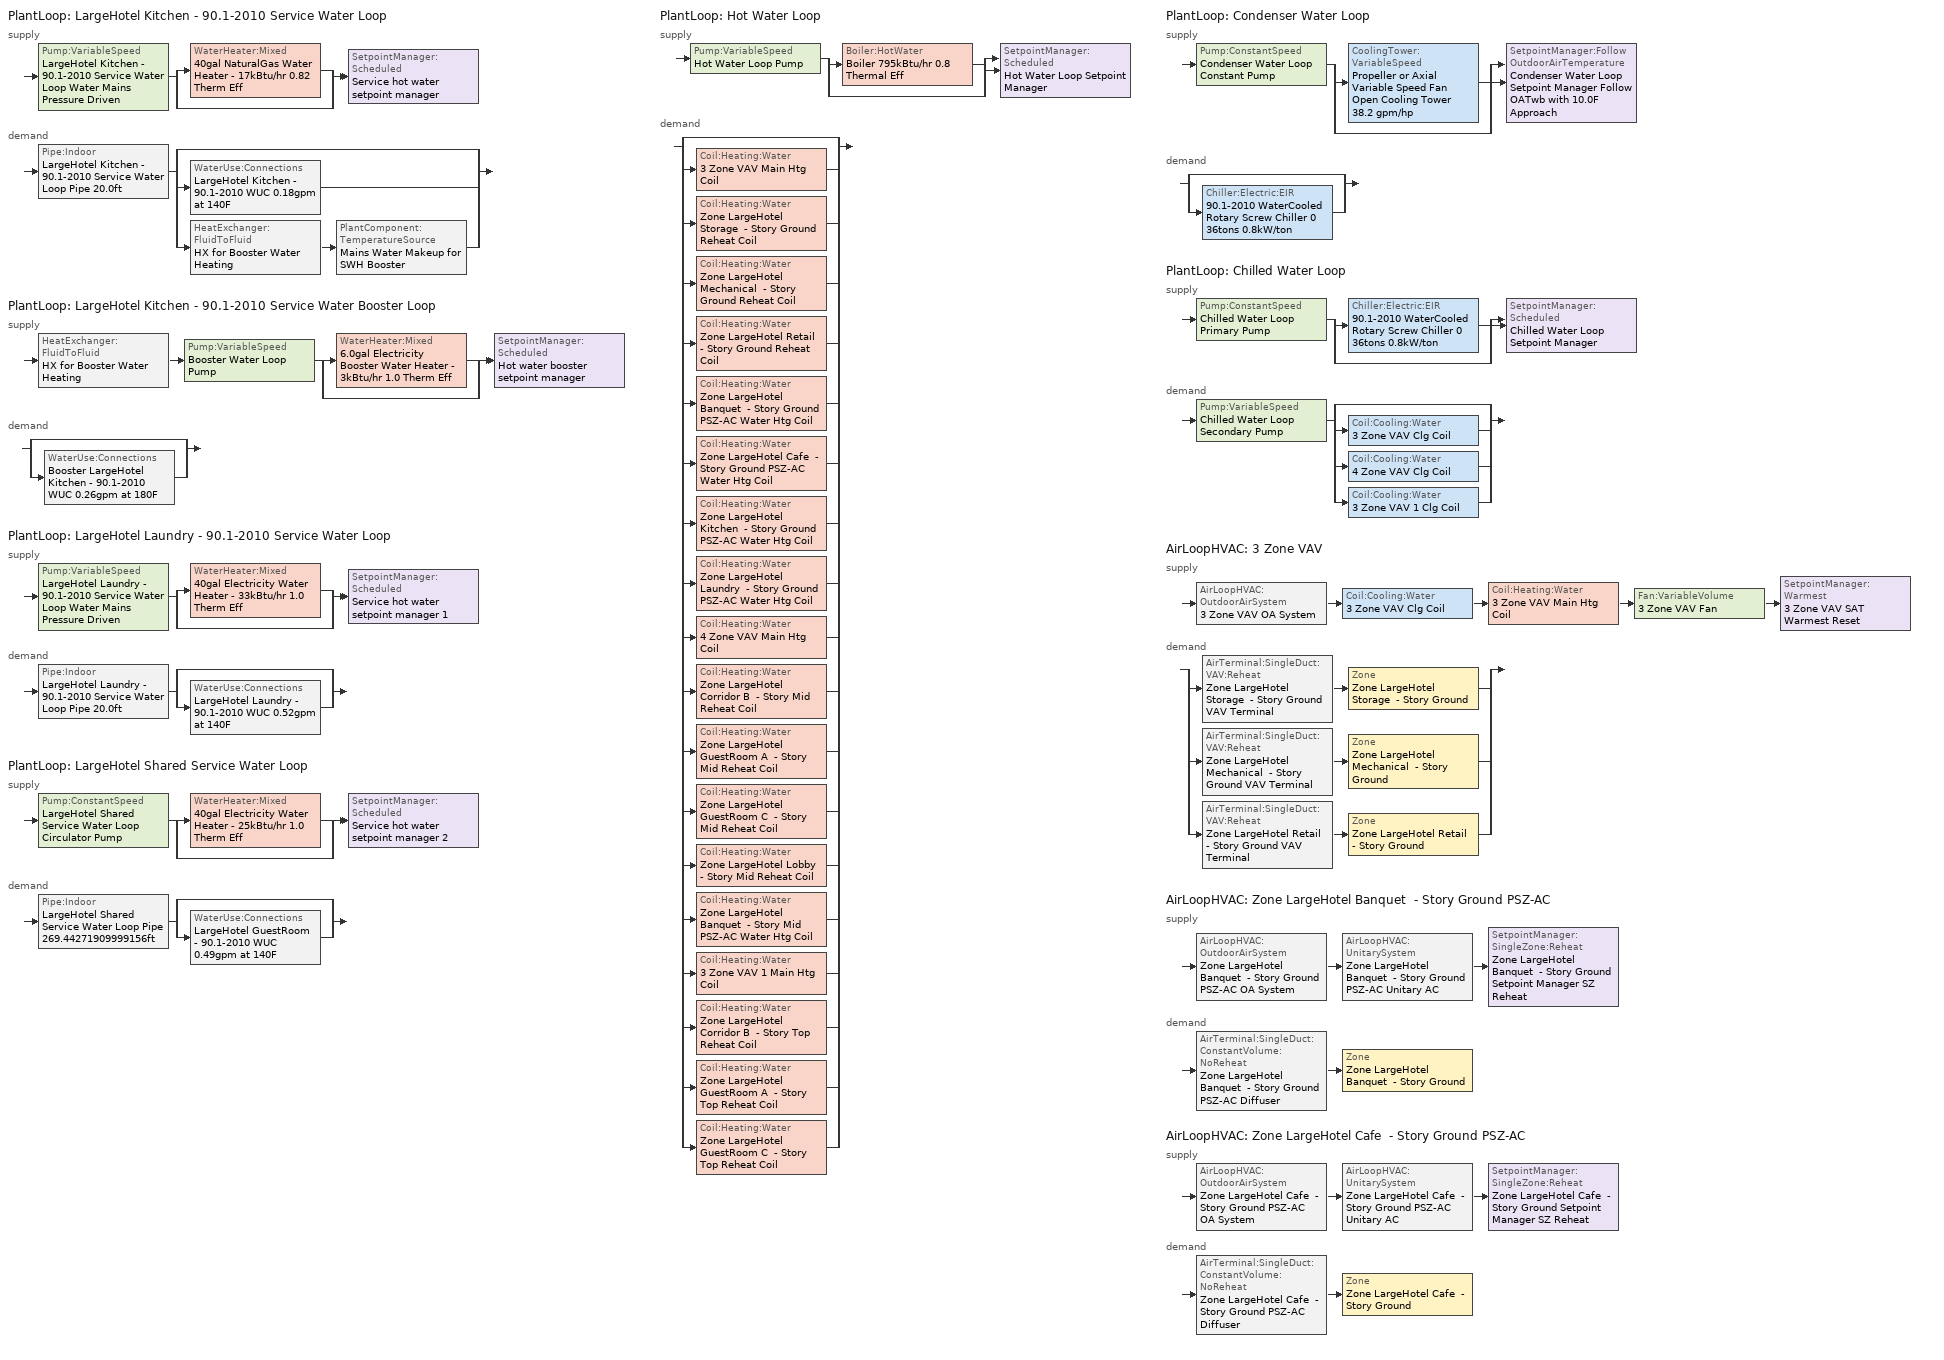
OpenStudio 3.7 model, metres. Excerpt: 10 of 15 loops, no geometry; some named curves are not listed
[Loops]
PlantLoop 'LargeHotel Kitchen - 90.1-2010 Service Water Loop'
 supply: Pump:VariableSpeed 'LargeHotel Kitchen - 90.1-2010 Service Water Loop Water Mains Pressure Driven' > split
  | WaterHeater:Mixed '40gal NaturalGas Water Heater - 17kBtu/hr 0.82 Therm Eff'
  | bypass
  join > SetpointManager:Scheduled 'Service hot water setpoint manager'
 demand: Pipe:Indoor 'LargeHotel Kitchen - 90.1-2010 Service Water Loop Pipe 20.0ft' > split
  | bypass
  | WaterUse:Connections 'LargeHotel Kitchen - 90.1-2010 WUC 0.18gpm at 140F'
  | HeatExchanger:FluidToFluid 'HX for Booster Water Heating' > PlantComponent:TemperatureSource 'Mains Water Makeup for SWH Booster'
PlantLoop 'LargeHotel Kitchen - 90.1-2010 Service Water Booster Loop'
 supply: HeatExchanger:FluidToFluid 'HX for Booster Water Heating' > Pump:VariableSpeed 'Booster Water Loop Pump' > split
  | WaterHeater:Mixed '6.0gal Electricity Booster Water Heater - 3kBtu/hr 1.0 Therm Eff'
  | bypass
  join > SetpointManager:Scheduled 'Hot water booster setpoint manager'
 demand: split
  | bypass
  | WaterUse:Connections 'Booster LargeHotel Kitchen - 90.1-2010 WUC 0.26gpm at 180F'
PlantLoop 'LargeHotel Laundry - 90.1-2010 Service Water Loop'
 supply: Pump:VariableSpeed 'LargeHotel Laundry - 90.1-2010 Service Water Loop Water Mains Pressure Driven' > split
  | WaterHeater:Mixed '40gal Electricity Water Heater - 33kBtu/hr 1.0 Therm Eff'
  | bypass
  join > SetpointManager:Scheduled 'Service hot water setpoint manager 1'
 demand: Pipe:Indoor 'LargeHotel Laundry - 90.1-2010 Service Water Loop Pipe 20.0ft' > split
  | bypass
  | WaterUse:Connections 'LargeHotel Laundry - 90.1-2010 WUC 0.52gpm at 140F'
PlantLoop 'LargeHotel Shared Service Water Loop'
 supply: Pump:ConstantSpeed 'LargeHotel Shared Service Water Loop Circulator Pump' > split
  | WaterHeater:Mixed '40gal Electricity Water Heater - 25kBtu/hr 1.0 Therm Eff'
  | bypass
  join > SetpointManager:Scheduled 'Service hot water setpoint manager 2'
 demand: Pipe:Indoor 'LargeHotel Shared Service Water Loop Pipe 269.44271909999156ft' > split
  | bypass
  | WaterUse:Connections 'LargeHotel GuestRoom - 90.1-2010 WUC 0.49gpm at 140F'
PlantLoop 'Hot Water Loop'
 supply: Pump:VariableSpeed 'Hot Water Loop Pump' > split
  | Boiler:HotWater 'Boiler 795kBtu/hr 0.8 Thermal Eff'
  | bypass
  join > SetpointManager:Scheduled 'Hot Water Loop Setpoint Manager'
 demand: split
  | bypass
  | Coil:Heating:Water '3 Zone VAV Main Htg Coil'
  | Coil:Heating:Water 'Zone LargeHotel Storage  - Story Ground Reheat Coil'
  | Coil:Heating:Water 'Zone LargeHotel Mechanical  - Story Ground Reheat Coil'
  | Coil:Heating:Water 'Zone LargeHotel Retail  - Story Ground Reheat Coil'
  | Coil:Heating:Water 'Zone LargeHotel Banquet  - Story Ground PSZ-AC Water Htg Coil'
  | Coil:Heating:Water 'Zone LargeHotel Cafe  - Story Ground PSZ-AC Water Htg Coil'
  | Coil:Heating:Water 'Zone LargeHotel Kitchen  - Story Ground PSZ-AC Water Htg Coil'
  | Coil:Heating:Water 'Zone LargeHotel Laundry  - Story Ground PSZ-AC Water Htg Coil'
  | Coil:Heating:Water '4 Zone VAV Main Htg Coil'
  | Coil:Heating:Water 'Zone LargeHotel Corridor B  - Story Mid Reheat Coil'
  | Coil:Heating:Water 'Zone LargeHotel GuestRoom A  - Story Mid Reheat Coil'
  | Coil:Heating:Water 'Zone LargeHotel GuestRoom C  - Story Mid Reheat Coil'
  | Coil:Heating:Water 'Zone LargeHotel Lobby  - Story Mid Reheat Coil'
  | Coil:Heating:Water 'Zone LargeHotel Banquet  - Story Mid PSZ-AC Water Htg Coil'
  | Coil:Heating:Water '3 Zone VAV 1 Main Htg Coil'
  | Coil:Heating:Water 'Zone LargeHotel Corridor B  - Story Top Reheat Coil'
  | Coil:Heating:Water 'Zone LargeHotel GuestRoom A  - Story Top Reheat Coil'
  | Coil:Heating:Water 'Zone LargeHotel GuestRoom C  - Story Top Reheat Coil'
PlantLoop 'Condenser Water Loop'
 supply: Pump:ConstantSpeed 'Condenser Water Loop Constant Pump' > split
  | CoolingTower:VariableSpeed 'Propeller or Axial Variable Speed Fan Open Cooling Tower 38.2 gpm/hp'
  | bypass
  join > SetpointManager:FollowOutdoorAirTemperature 'Condenser Water Loop Setpoint Manager Follow OATwb with 10.0F Approach'
 demand: split
  | bypass
  | Chiller:Electric:EIR '90.1-2010 WaterCooled  Rotary Screw Chiller 0 36tons 0.8kW/ton'
PlantLoop 'Chilled Water Loop'
 supply: Pump:ConstantSpeed 'Chilled Water Loop Primary Pump' > split
  | Chiller:Electric:EIR '90.1-2010 WaterCooled  Rotary Screw Chiller 0 36tons 0.8kW/ton'
  | bypass
  join > SetpointManager:Scheduled 'Chilled Water Loop Setpoint Manager'
 demand: Pump:VariableSpeed 'Chilled Water Loop Secondary Pump' > split
  | bypass
  | Coil:Cooling:Water '3 Zone VAV Clg Coil'
  | Coil:Cooling:Water '4 Zone VAV Clg Coil'
  | Coil:Cooling:Water '3 Zone VAV 1 Clg Coil'
AirLoopHVAC '3 Zone VAV'
 supply: AirLoopHVAC:OutdoorAirSystem '3 Zone VAV OA System' > Coil:Cooling:Water '3 Zone VAV Clg Coil' > Coil:Heating:Water '3 Zone VAV Main Htg Coil' > Fan:VariableVolume '3 Zone VAV Fan' > SetpointManager:Warmest '3 Zone VAV SAT Warmest Reset'
 demand: split
  | AirTerminal:SingleDuct:VAV:Reheat 'Zone LargeHotel Storage  - Story Ground VAV Terminal' > Zone 'Zone LargeHotel Storage  - Story Ground'
  | AirTerminal:SingleDuct:VAV:Reheat 'Zone LargeHotel Mechanical  - Story Ground VAV Terminal' > Zone 'Zone LargeHotel Mechanical  - Story Ground'
  | AirTerminal:SingleDuct:VAV:Reheat 'Zone LargeHotel Retail  - Story Ground VAV Terminal' > Zone 'Zone LargeHotel Retail  - Story Ground'
AirLoopHVAC 'Zone LargeHotel Banquet  - Story Ground PSZ-AC'
 supply: AirLoopHVAC:OutdoorAirSystem 'Zone LargeHotel Banquet  - Story Ground PSZ-AC OA System' > AirLoopHVAC:UnitarySystem 'Zone LargeHotel Banquet  - Story Ground PSZ-AC Unitary AC' > SetpointManager:SingleZone:Reheat 'Zone LargeHotel Banquet  - Story Ground Setpoint Manager SZ Reheat'
 demand: AirTerminal:SingleDuct:ConstantVolume:NoReheat 'Zone LargeHotel Banquet  - Story Ground PSZ-AC Diffuser' > Zone 'Zone LargeHotel Banquet  - Story Ground'
AirLoopHVAC 'Zone LargeHotel Cafe  - Story Ground PSZ-AC'
 supply: AirLoopHVAC:OutdoorAirSystem 'Zone LargeHotel Cafe  - Story Ground PSZ-AC OA System' > AirLoopHVAC:UnitarySystem 'Zone LargeHotel Cafe  - Story Ground PSZ-AC Unitary AC' > SetpointManager:SingleZone:Reheat 'Zone LargeHotel Cafe  - Story Ground Setpoint Manager SZ Reheat'
 demand: AirTerminal:SingleDuct:ConstantVolume:NoReheat 'Zone LargeHotel Cafe  - Story Ground PSZ-AC Diffuser' > Zone 'Zone LargeHotel Cafe  - Story Ground'
[Construction]
Uninsulated copper pipe 0.75in type L: Copper pipe 0.75in type L
Uninsulated copper pipe 0.75in type L 1: Copper pipe 0.75in type L 1
Uninsulated copper pipe 0.75in type L 2: Copper pipe 0.75in type L 2
[Material] Roughness=Smooth; Thickness {m}=0.001143; Conductivity {W/m-K}=386; Density {kg/m3}=8906.27; Specific Heat {J/kg-K}=385.1856; Thermal Absorptance=0.9; Solar Absorptance=0.7; Visible Absorptance=0.7
Copper pipe 0.75in type L; Copper pipe 0.75in type L 1; Copper pipe 0.75in type L 2
[Sizing:Zone] Zone Cooling Design Supply Air Temperature Input Method=SupplyAirTemperature; Zone Cooling Design Supply Air Temperature {C}=12.7778; Zone Cooling Design Supply Air Temperature Difference {deltaC}=11.11; Zone Heating Design Supply Air Temperature Input Method=SupplyAirTemperature; Zone Heating Design Supply Air Temperature Difference {deltaC}=11.11; Zone Cooling Design Supply Air Humidity Ratio {kg-H2O/kg-air}=0.0085; Zone Heating Design Supply Air Humidity Ratio {kg-H2O/kg-air}=0.008; Heating Design Air Flow Method=DesignDay; Account for Dedicated Outdoor Air System=No; Dedicated Outdoor Air System Control Strategy=NeutralSupplyAir; Dedicated Outdoor Air Low Setpoint Temperature for Design {C}=autosize; Dedicated Outdoor Air High Setpoint Temperature for Design {C}=autosize; Zone Load Sizing Method=Sensible Load Only No Latent Load; Zone Latent Cooling Design Supply Air Humidity Ratio Input Method=HumidityRatioDifference; Zone Cooling Design Supply Air Humidity Ratio Difference {kgWater/kgDryAir}=0.005; Zone Latent Heating Design Supply Air Humidity Ratio Input Method=HumidityRatioDifference; Zone Humidification Design Supply Air Humidity Ratio Difference {kgWater/kgDryAir}=0.005
Name | Zone Heating Design Supply Air Temperature {C} | Cooling Design Air Flow Method
Zone LargeHotel Cafe  - Story Ground; Zone LargeHotel Banquet  - Story Ground | 50 | DesignDay
Zone LargeHotel Storage  - Story Ground; Zone LargeHotel Retail  - Story Ground; Zone LargeHotel Mechanical  - Story Ground | 40 | DesignDayWithLimit
[Zone equipment]
Zone LargeHotel Cafe  - Story Ground: Zone LargeHotel Cafe  - Story Ground PSZ-AC Diffuser
Zone LargeHotel Storage  - Story Ground: Zone LargeHotel Storage  - Story Ground VAV Terminal
Zone LargeHotel Retail  - Story Ground: Zone LargeHotel Retail  - Story Ground VAV Terminal
Zone LargeHotel Banquet  - Story Ground: Zone LargeHotel Banquet  - Story Ground PSZ-AC Diffuser
Zone LargeHotel Mechanical  - Story Ground: Zone LargeHotel Mechanical  - Story Ground VAV Terminal
[WaterUse:Connections] Drain Water Heat Exchanger Type=None; Drain Water Heat Exchanger Destination=Plant
Name | Water Use Equipment Name 1
LargeHotel GuestRoom - 90.1-2010 WUC 0.49gpm at 140F | LargeHotel GuestRoom - 90.1-2010 Service Water Use 0.49gpm at 140F
Booster LargeHotel Kitchen - 90.1-2010 WUC 0.26gpm at 180F | Booster LargeHotel Kitchen - 90.1-2010 Service Water Use 0.26gpm at 180F
LargeHotel Kitchen - 90.1-2010 WUC 0.18gpm at 140F | LargeHotel Kitchen - 90.1-2010 Service Water Use 0.18gpm at 140F
LargeHotel Laundry - 90.1-2010 WUC 0.52gpm at 140F | LargeHotel Laundry - 90.1-2010 Service Water Use 0.52gpm at 140F
[WaterUse:Equipment:Definition] Sensible Fraction Schedule=Fraction Sensible - 0.2; Latent Fraction Schedule=Fraction Latent - 0.05
Name | Peak Flow Rate {m3/s} | Target Temperature Schedule
LargeHotel GuestRoom - 90.1-2010 Service Water Use Def 0.49gpm | 3.10749e-05 | Mixed Water At Faucet Temp - 140F
Booster LargeHotel Kitchen - 90.1-2010 Service Water Use Def 0.26gpm | 1.66345e-05 | Mixed Water At Faucet Temp - 180F
LargeHotel Kitchen - 90.1-2010 Service Water Use Def 0.18gpm | 1.10897e-05 | Mixed Water At Faucet Temp - 140F
LargeHotel Laundry - 90.1-2010 Service Water Use Def 0.52gpm | 3.27667e-05 | Mixed Water At Faucet Temp - 140F
[WaterUse:Equipment]
Name | Water Use Equipment Definition | Flow Rate Fraction Schedule
LargeHotel GuestRoom - 90.1-2010 Service Water Use 0.49gpm at 140F | LargeHotel GuestRoom - 90.1-2010 Service Water Use Def 0.49gpm | HotelLarge GuestRoom_SWH_Sch
Booster LargeHotel Kitchen - 90.1-2010 Service Water Use 0.26gpm at 180F | Booster LargeHotel Kitchen - 90.1-2010 Service Water Use Def 0.26gpm | HotelLarge BLDG_SWH_SCH
LargeHotel Kitchen - 90.1-2010 Service Water Use 0.18gpm at 140F | LargeHotel Kitchen - 90.1-2010 Service Water Use Def 0.18gpm | HotelLarge BLDG_SWH_SCH
LargeHotel Laundry - 90.1-2010 Service Water Use 0.52gpm at 140F | LargeHotel Laundry - 90.1-2010 Service Water Use Def 0.52gpm | HotelLarge LaundryRoom_SWH_Sch_Post2004
[PlantLoop] Glycol Concentration=0; Plant Loop Volume {m3}=Autocalculate; Load Distribution Scheme=Optimal
Name | Maximum Loop Temperature {C} | Minimum Loop Temperature {C} | Fluid Type | Common Pipe Simulation
LargeHotel Kitchen - 90.1-2010 Service Water Loop; LargeHotel Laundry - 90.1-2010 Service Water Loop; LargeHotel Shared Service Water Loop | 60 | 10
LargeHotel Kitchen - 90.1-2010 Service Water Booster Loop
Hot Water Loop |  | 10 | Water
Condenser Water Loop | 80 | 5
Chilled Water Loop | 40 | 1 |  | CommonPipe
[Sizing:Plant]
Name | Loop Type | Design Loop Exit Temperature {C} | Loop Design Temperature Difference {deltaC} | Sizing Option | Zone Timesteps in Averaging Window | Coincident Sizing Factor Mode
LargeHotel Kitchen - 90.1-2010 Service Water Loop; LargeHotel Laundry - 90.1-2010 Service Water Loop; LargeHotel Shared Service Water Loop | Heating | 60 | 5 | NonCoincident | 1 | None
LargeHotel Kitchen - 90.1-2010 Service Water Booster Loop | Heating | 82.2222 | 5 | NonCoincident | 1 | None
Hot Water Loop | Heating | 82.2222 | 11.1111 | NonCoincident | 1 | None
Condenser Water Loop | Condenser | 29.4444 | 5.55556 | Coincident | 6 | GlobalCoolingSizingFactor
Chilled Water Loop | Cooling | 6.66667 | 5.61111 | NonCoincident | 1 | None
[SetpointManager:Scheduled] Control Variable=Temperature
Name | Schedule | Setpoint Node or NodeList
Service hot water setpoint manager | Service Water Loop Temp - 140F | LargeHotel Kitchen - 90.1-2010 Service Water Loop Supply Outlet Node
Hot water booster setpoint manager | Service Water Booster Temp - 180.00000000000006F | LargeHotel Kitchen - 90.1-2010 Service Water Booster Loop Supply Outlet Node
Service hot water setpoint manager 1 | Service Water Loop Temp - 140F | LargeHotel Laundry - 90.1-2010 Service Water Loop Supply Outlet Node
Service hot water setpoint manager 2 | Service Water Loop Temp - 140F | LargeHotel Shared Service Water Loop Supply Outlet Node
Hot Water Loop Setpoint Manager | Hot Water Loop Temp - 180F | Hot Water Loop Supply Outlet Node
Chilled Water Loop Setpoint Manager | Chilled Water Loop Temp - 44F | Chilled Water Loop Supply Outlet Node
[Pump:VariableSpeed] Coefficient 1 of the Part Load Performance Curve=0; Coefficient 2 of the Part Load Performance Curve=3.2485; Coefficient 3 of the Part Load Performance Curve=-4.7443; Coefficient 4 of the Part Load Performance Curve=2.5294; Pump Control Type=Intermittent; Skin Loss Radiative Fraction=0.5; Design Power Sizing Method=PowerPerFlowPerPressure; Design Electric Power per Unit Flow Rate {W/(m3/s)}=348701.1; Design Shaft Power per Unit Flow Rate per Unit Head {W-s/m3-Pa}=1.28205; Design Minimum Flow Rate Fraction=0
Name | Rated Pump Head {Pa} | Motor Efficiency | Rated Power Consumption {W} | Minimum Flow Rate {m3/s} | Fraction of Motor Inefficiencies to Fluid Stream
LargeHotel Kitchen - 90.1-2010 Service Water Loop Water Mains Pressure Driven; LargeHotel Laundry - 90.1-2010 Service Water Loop Water Mains Pressure Driven | 0.001 | 0.855
Booster Water Loop Pump | 0 | 1 | 0 | 0
Hot Water Loop Pump | 179344 | 0.865
Chilled Water Loop Secondary Pump | 134508 | 0.865 |  |  | 0
[WaterHeater:Mixed] Deadband Temperature Difference {deltaC}=2; Heater Control Type=Cycle; Off Cycle Parasitic Fuel Consumption Rate {W}=0; Off Cycle Parasitic Heat Fraction to Tank=0; On Cycle Parasitic Fuel Consumption Rate {W}=0; On Cycle Parasitic Heat Fraction to Tank=0; Ambient Temperature Indicator=Schedule; Use Side Effectiveness=1; Source Side Effectiveness=1; Use Side Design Flow Rate {m3/s}=autosize; Source Side Design Flow Rate {m3/s}=autosize; Indirect Water Heating Recovery Time {hr}=1.5; Source Side Flow Control Mode=IndirectHeatPrimarySetpoint
Name | Tank Volume {m3} | Setpoint Temperature Schedule | Maximum Temperature Limit {C} | Heater Maximum Capacity {W} | Heater Fuel Type | Heater Thermal Efficiency | Off Cycle Parasitic Fuel Type | On Cycle Parasitic Fuel Type | Ambient Temperature Schedule | Off Cycle Loss Coefficient to Ambient Temperature {W/K} | On Cycle Loss Coefficient to Ambient Temperature {W/K}
40gal NaturalGas Water Heater - 17kBtu/hr 0.82 Therm Eff | 0.151416 | Service Water Loop Temp - 140F | 60 | 4868.13 | NaturalGas | 0.82 | NaturalGas | NaturalGas | Water Heater Ambient Temp Schedule - 71.6f | 1.70314 | 1.70314
6.0gal Electricity Booster Water Heater - 3kBtu/hr 1.0 Therm Eff | 0.0227125 | Service Water Booster Temp - 180.00000000000006F | 82.2222 | 934.681 | Electricity | 1 | Electricity | Electricity | Water Heater Ambient Temp Schedule - 71.6 | 1.05486 | 1.05486
40gal Electricity Water Heater - 33kBtu/hr 1.0 Therm Eff | 0.151416 | Service Water Loop Temp - 140F | 60 | 9589.24 | Electricity | 1 | Electricity | Electricity | Water Heater Ambient Temp Schedule - 71.6f | 1.20802 | 1.20802
40gal Electricity Water Heater - 25kBtu/hr 1.0 Therm Eff | 0.151416 | Service Water Loop Temp - 140F | 60 | 7275.3 | Electricity | 1 | Electricity | Electricity | Water Heater Ambient Temp Schedule - 71.6f | 1.20802 | 1.20802
[WaterHeater:Sizing] Design Mode=PeakDraw; Time Storage Can Meet Peak Draw {hr}=0.538503; Time for Tank Recovery {hr}=0; Nominal Tank Volume for Autosizing Plant Connections {m3}=1
40gal NaturalGas Water Heater - 17kBtu/hr 0.82 Therm Eff; 6.0gal Electricity Booster Water Heater - 3kBtu/hr 1.0 Therm Eff; 40gal Electricity Water Heater - 33kBtu/hr 1.0 Therm Eff; 40gal Electricity Water Heater - 25kBtu/hr 1.0 Therm Eff
[Pipe:Indoor] Environment Type=Schedule; Ambient Temperature Schedule=Temporary Pipe Indoor Ambient Temp 83.1F; Pipe Inside Diameter {m}=0.019939
Name | Construction | Ambient Air Velocity Schedule | Pipe Length {m}
LargeHotel Kitchen - 90.1-2010 Service Water Loop Pipe 20.0ft | Uninsulated copper pipe 0.75in type L | LargeHotel Kitchen - 90.1-2010 Service Water Loop Piping Air Velocity - 0.67mph | 6.096
LargeHotel Laundry - 90.1-2010 Service Water Loop Pipe 20.0ft | Uninsulated copper pipe 0.75in type L 1 | LargeHotel Laundry - 90.1-2010 Service Water Loop Piping Air Velocity - 0.67mph | 6.096
LargeHotel Shared Service Water Loop Pipe 269.44271909999156ft | Uninsulated copper pipe 0.75in type L 2 | LargeHotel Shared Service Water Loop Piping Air Velocity - 0.67mph | 82.1261
[HeatExchanger:FluidToFluid]
HX for Booster Water Heating: Loop Demand Side Design Flow Rate {m3/s}=autosize; Loop Supply Side Design Flow Rate {m3/s}=autosize; Heat Exchange Model Type=Ideal; Heat Exchanger U-Factor Times Area Value {W/K}=autosize; Control Type=UncontrolledOn; Minimum Temperature Difference to Activate Heat Exchanger {deltaC}=0.01; Heat Transfer Metering End Use Type=LoopToLoop; Component Override Cooling Control Temperature Mode=Loop; Sizing Factor=1; Operation Minimum Temperature Limit {C}=0; Operation Maximum Temperature Limit {C}=100
[PlantComponent:TemperatureSource]
Mains Water Makeup for SWH Booster: Design Volume Flow Rate {m3/s}=autosize; Temperature Specification Type=Scheduled; Source Temperature {C}=8; Source Temperature Schedule=Mains Water Temperature
[EnergyManagementSystem:Sensor] Output Variable or Output Meter Index Key=Environment
Name | Output Variable or Output Meter
Mains_Water_Temp_Sen | Site Mains Water Temperature
OAT | Site Outdoor Air Drybulb Temperature
[EnergyManagementSystem:Actuator] Actuated Component Control Type=Schedule Value
Name | Actuated Component | Actuated Component Type
Mains_Water_Temp_Act | Mains Water Temperature | Schedule:Constant
SYS4ZoneVAVHtgSch0 | HotelLarge HTGSETP_SCH | Schedule:Year
SYS4ZoneVAVClgSch0 | HotelLarge CLGSETP_SCH | Schedule:Year
SYS4ZoneVAVHtgSch1 | HotelLarge Adva_OccGuestRoom_HtgSP_Sch | Schedule:Year
SYS4ZoneVAVClgSch1 | HotelLarge Adva_OccGuestRoom_ClgSP_Sch | Schedule:Year
[EnergyManagementSystem:Program]
Mains_Water_Prg: SET Mains_Water_Temp_Act = Mains_Water_Temp_Sen
SYS4ZoneVAVOptimumStartProg0: IF DaylightSavings==0 && DayOfWeek>1 && Hour==5 && OAT<23.9 && OAT>1.7; SET SYS4ZoneVAVClgSch0 = 29.4; SET SYS4ZoneVAVHtgSch0 = 15.6; ELSEIF DaylightSavings==0 && DayOfWeek==1 && Hour==7 && OAT<23.9 && OAT>1.7; SET SYS4ZoneVAVClgSch0 = 29.4; SET SYS4ZoneVAVHtgSch0 = 15.6; ELSEIF DaylightSavings==1 && DayOfWeek>1 && Hour==4 && OAT<23.9 && OAT>1.7; SET SYS4ZoneVAVClgSch0 = 29.4; SET SYS4ZoneVAVHtgSch0 = 15.6; ELSEIF DaylightSavings==1 && DayOfWeek==1 && Hour==6 && OAT<23.9 && OAT>1.7; SET SYS4ZoneVAVClgSch0 = 29.4; SET SYS4ZoneVAVHtgSch0 = 15.6; ELSE; SET SYS4ZoneVAVClgSch0 = NULL; SET SYS4ZoneVAVHtgSch0 = NULL; ENDIF
SYS4ZoneVAVOptimumStartProg1: IF DaylightSavings==0 && DayOfWeek>1 && Hour==5 && OAT<23.9 && OAT>1.7; SET SYS4ZoneVAVClgSch1 = 29.4; SET SYS4ZoneVAVHtgSch1 = 15.6; ELSEIF DaylightSavings==0 && DayOfWeek==1 && Hour==7 && OAT<23.9 && OAT>1.7; SET SYS4ZoneVAVClgSch1 = 29.4; SET SYS4ZoneVAVHtgSch1 = 15.6; ELSEIF DaylightSavings==1 && DayOfWeek>1 && Hour==4 && OAT<23.9 && OAT>1.7; SET SYS4ZoneVAVClgSch1 = 29.4; SET SYS4ZoneVAVHtgSch1 = 15.6; ELSEIF DaylightSavings==1 && DayOfWeek==1 && Hour==6 && OAT<23.9 && OAT>1.7; SET SYS4ZoneVAVClgSch1 = 29.4; SET SYS4ZoneVAVHtgSch1 = 15.6; ELSE; SET SYS4ZoneVAVClgSch1 = NULL; SET SYS4ZoneVAVHtgSch1 = NULL; ENDIF
[EnergyManagementSystem:ProgramCallingManager]
Mains_Water_Prg_Mgr: BeginTimestepBeforePredictor; Mains_Water_Prg
SYS4ZoneVAVOptimumStartCallingManager0: BeginTimestepBeforePredictor; SYS4ZoneVAVOptimumStartProg0
SYS4ZoneVAVOptimumStartCallingManager1: BeginTimestepBeforePredictor; SYS4ZoneVAVOptimumStartProg1
[Pump:ConstantSpeed] Rated Flow Rate {m3/s}=autosize; Rated Power Consumption {W}=autosize; Fraction of Motor Inefficiencies to Fluid Stream=0; Pump Control Type=Intermittent; Design Power Sizing Method=PowerPerFlowPerPressure; Design Electric Power per Unit Flow Rate {W/(m3/s)}=348701.1; Design Shaft Power per Unit Flow Rate per Unit Head {W-s/m3-Pa}=1.28205
Name | Rated Pump Head {Pa} | Motor Efficiency
LargeHotel Shared Service Water Loop Circulator Pump | 29890.7 | 0.855
Condenser Water Loop Constant Pump | 148557 | 0.865
Chilled Water Loop Primary Pump | 44836 | 0.855
[Refrigeration:System] Minimum Condensing Temperature {C}=21; Refrigeration System Working Fluid Type=R404a; Suction Temperature Control Type=ConstantSuctionTemperature
Name | Refrigeration Condenser
Medium Temperature | Refrigeration Condenser Air Cooled 1
Low Temperature | Refrigeration Condenser Air Cooled 2
[Refrigeration:Compressor] Rated Return Gas Temperature {C}=18.3; Rated Subcooling {deltaC}=0
Name | Refrigeration Compressor Power Curve | Refrigeration Compressor Capacity Curve
Refrigeration Compressor 1 | MT_compressor_power_smallandold | MT_compressor_capacity_smallandold
Refrigeration Compressor 2 | LT_compressor_power_smallandold | LT_compressor_capacity_smallandold
[Refrigeration:Condenser:AirCooled] Rated Subcooling Temperature Difference {deltaC}=0; Condenser Fan Speed Control Type=VariableSpeed; Rated Fan Power {W}=102.575; Minimum Fan Air Flow Ratio=0
Name | Rated Effective Total Heat Rejection Rate Curve
Refrigeration Condenser Air Cooled 1 | Condenser Heat Rejection Function of Temperature
Refrigeration Condenser Air Cooled 2 | Condenser Heat Rejection Function of Temperature 1
[Boiler:HotWater]
Boiler 795kBtu/hr 0.8 Thermal Eff: Fuel Type=NaturalGas; Nominal Thermal Efficiency=0.8; Efficiency Curve Temperature Evaluation Variable=LeavingBoiler; Normalized Boiler Efficiency Curve=Boiler with No Minimum Turndown; Minimum Part Load Ratio=0; Maximum Part Load Ratio=1.2; Optimum Part Load Ratio=1; Water Outlet Upper Temperature Limit {C}=95; Boiler Flow Mode=LeavingSetpointModulated; On Cycle Parasitic Electric Load {W}=0; Off Cycle Parasitic Fuel Load {W}=0; Sizing Factor=1
[SetpointManager:FollowOutdoorAirTemperature]
Condenser Water Loop Setpoint Manager Follow OATwb with 10.0F Approach: Control Variable=Temperature; Reference Temperature Type=OutdoorAirWetBulb; Offset Temperature Difference {deltaC}=5.55556; Maximum Setpoint Temperature {C}=25.5556; Minimum Setpoint Temperature {C}=21.1111; Setpoint Node or NodeList=Condenser Water Loop Supply Outlet Node
[CoolingTower:VariableSpeed]
Propeller or Axial Variable Speed Fan Open Cooling Tower 38.2 gpm/hp: Model Type=CoolToolsCrossFlow; Design Inlet Air Wet-Bulb Temperature {C}=20; Design Approach Temperature {deltaC}=5.55556; Design Range Temperature {deltaC}=5.55556; Design Water Flow Rate {m3/s}=autosize; Design Air Flow Rate {m3/s}=autosize; Design Fan Power {W}=2286.54; Fan Power Ratio Function of Air Flow Rate Ratio Curve=VSD-TWR-FAN-FPLR; Minimum Air Flow Rate Ratio=0.2; Fraction of Tower Capacity in Free Convection Regime=0.125; Basin Heater Capacity {W/K}=0; Basin Heater Setpoint Temperature {C}=2; Evaporation Loss Mode=SaturatedExit; Evaporation Loss Factor {percent/K}=0.2; Drift Loss Percent {percent}=0.008; Blowdown Calculation Mode=ConcentrationRatio; Blowdown Concentration Ratio=3; Number of Cells=1; Sizing Factor=1
[Chiller:Electric:EIR]
90.1-2010 WaterCooled  Rotary Screw Chiller 0 36tons 0.8kW/ton: Reference Capacity {W}=Autosize; Reference COP {W/W}=4.50897; Reference Leaving Chilled Water Temperature {C}=6.66667; Reference Entering Condenser Fluid Temperature {C}=35; Reference Chilled Water Flow Rate {m3/s}=Autosize; Cooling Capacity Function of Temperature Curve=WaterCooled_PositiveDisplacement_Chiller_LT150_2010_PathA_CAPFT; Electric Input to Cooling Output Ratio Function of Temperature Curve=WaterCooled_PositiveDisplacement_Chiller_LT150_2010_PathA_EIRFT; Electric Input to Cooling Output Ratio Function of Part Load Ratio Curve=ChlrWtrPosDispPathAAllEIRRatio_fQRatio; Minimum Part Load Ratio=0.15; Maximum Part Load Ratio=1; Optimum Part Load Ratio=1; Minimum Unloading Ratio=0.25; Condenser Type=WaterCooled; Leaving Chilled Water Lower Temperature Limit {C}=2.22222; Chiller Flow Mode=ConstantFlow; Design Heat Recovery Water Flow Rate {m3/s}=Autosize; Sizing Factor=1; Basin Heater Capacity {W/K}=0; Basin Heater Setpoint Temperature {C}=10; Condenser Heat Recovery Relative Capacity Fraction=1
[AirLoopHVAC] Design Supply Air Flow Rate {m3/s}=autosize; Design Return Air Flow Fraction of Supply Air Flow=1
Name | Availability Schedule
3 Zone VAV | 3 Zone VAV Occ Sch
Zone LargeHotel Banquet  - Story Ground PSZ-AC | Zone LargeHotel Banquet  - Story Ground PSZ-AC Occ Sch
Zone LargeHotel Cafe  - Story Ground PSZ-AC | Zone LargeHotel Cafe  - Story Ground PSZ-AC Occ Sch
[Sizing:System] Type of Load to Size On=Sensible; Preheat Design Temperature {C}=7.22222; Preheat Design Humidity Ratio {kg-H2O/kg-Air}=0.008; Precool Design Temperature {C}=12.7778; Precool Design Humidity Ratio {kg-H2O/kg-Air}=0.008; Central Cooling Design Supply Air Temperature {C}=12.7778; Sizing Option=Coincident; 100% Outdoor Air in Cooling=No; 100% Outdoor Air in Heating=No; Central Cooling Design Supply Air Humidity Ratio {kg-H2O/kg-Air}=0.0085; Central Heating Design Supply Air Humidity Ratio {kg-H2O/kg-Air}=0.008; Cooling Design Air Flow Method=DesignDay; Heating Design Air Flow Method=DesignDay; System Outdoor Air Method=ZoneSum; Zone Maximum Outdoor Air Fraction=1; Cooling Supply Air Flow Rate Per Floor Area {m3/s-m2}=0.00996765; Cooling Fraction of Autosized Cooling Supply Air Flow Rate=1; Cooling Supply Air Flow Rate Per Unit Cooling Capacity {m3/s-W}=3.94755e-05; Heating Supply Air Flow Rate Per Floor Area {m3/s-m2}=0.00996765; Heating Fraction of Autosized Heating Supply Air Flow Rate=1; Heating Fraction of Autosized Cooling Supply Air Flow Rate=1; Heating Supply Air Flow Rate Per Unit Heating Capacity {m3/s-W}=3.15882e-05; Cooling Design Capacity Method=CoolingDesignCapacity; Cooling Design Capacity {W}=autosize; Cooling Design Capacity Per Floor Area {W/m2}=234.7; Fraction of Autosized Cooling Design Capacity=1; Heating Design Capacity Method=HeatingDesignCapacity; Heating Design Capacity {W}=autosize; Heating Design Capacity Per Floor Area {W/m2}=157; Fraction of Autosized Heating Design Capacity=1; Central Cooling Capacity Control Method=OnOff; Occupant Diversity=autosize
Name | Design Outdoor Air Flow Rate {m3/s} | Central Heating Maximum System Air Flow Ratio | Central Heating Design Supply Air Temperature {C}
3 Zone VAV | 0.109069 | 0.3 | 12.7778
Zone LargeHotel Banquet  - Story Ground PSZ-AC; Zone LargeHotel Cafe  - Story Ground PSZ-AC | Autosize | 1 | 50
[Fan:VariableVolume]
3 Zone VAV Fan: Availability Schedule=Always On Discrete; Fan Total Efficiency=0.56225; Pressure Rise {Pa}=996.356; Maximum Flow Rate {m3/s}=Autosize; Fan Power Minimum Flow Rate Input Method=Fraction; Fan Power Minimum Flow Fraction=0.25; Fan Power Minimum Air Flow Rate {m3/s}=0; Motor Efficiency=0.865; Motor In Airstream Fraction=1; Fan Power Coefficient 1=0.189848; Fan Power Coefficient 2=0.31447; Fan Power Coefficient 3=0.495682; Fan Power Coefficient 4=0; Fan Power Coefficient 5=0
[Coil:Heating:Water] Availability Schedule=Always On Discrete; Rated Inlet Water Temperature {C}=82.2222; Rated Outlet Water Temperature {C}=71.1111
Name | Rated Inlet Air Temperature {C} | Rated Outlet Air Temperature {C}
3 Zone VAV Main Htg Coil; 4 Zone VAV Main Htg Coil; 3 Zone VAV 1 Main Htg Coil | 7.22222 | 12.7778
Zone LargeHotel Storage  - Story Ground Reheat Coil; Zone LargeHotel Mechanical  - Story Ground Reheat Coil; Zone LargeHotel Retail  - Story Ground Reheat Coil; Zone LargeHotel Corridor B  - Story Mid Reheat Coil; Zone LargeHotel GuestRoom A  - Story Mid Reheat Coil; Zone LargeHotel GuestRoom C  - Story Mid Reheat Coil; Zone LargeHotel Lobby  - Story Mid Reheat Coil; Zone LargeHotel Corridor B  - Story Top Reheat Coil; Zone LargeHotel GuestRoom A  - Story Top Reheat Coil; Zone LargeHotel GuestRoom C  - Story Top Reheat Coil | 12.7778 | 40
Zone LargeHotel Banquet  - Story Ground PSZ-AC Water Htg Coil; Zone LargeHotel Cafe  - Story Ground PSZ-AC Water Htg Coil; Zone LargeHotel Kitchen  - Story Ground PSZ-AC Water Htg Coil; Zone LargeHotel Laundry  - Story Ground PSZ-AC Water Htg Coil; Zone LargeHotel Banquet  - Story Mid PSZ-AC Water Htg Coil | 7.22222 | 50
[Controller:WaterCoil] Minimum Actuated Flow {m3/s}=0
Name | Water Coil | Action | Controller Convergence Tolerance {deltaC}
3 Zone VAV Main Htg Coil Controller | 3 Zone VAV Main Htg Coil | Normal | 0.0001
3 Zone VAV Clg Coil Controller | 3 Zone VAV Clg Coil | Reverse
Zone LargeHotel Storage  - Story Ground Reheat Coil Controller | Zone LargeHotel Storage  - Story Ground Reheat Coil | Normal | 0.0001
Zone LargeHotel Mechanical  - Story Ground Reheat Coil Controller | Zone LargeHotel Mechanical  - Story Ground Reheat Coil | Normal | 0.0001
Zone LargeHotel Retail  - Story Ground Reheat Coil Controller | Zone LargeHotel Retail  - Story Ground Reheat Coil | Normal | 0.0001
Zone LargeHotel Banquet  - Story Ground PSZ-AC Water Htg Coil Controller | Zone LargeHotel Banquet  - Story Ground PSZ-AC Water Htg Coil | Normal | 0.0001
Zone LargeHotel Cafe  - Story Ground PSZ-AC Water Htg Coil Controller | Zone LargeHotel Cafe  - Story Ground PSZ-AC Water Htg Coil | Normal | 0.0001
Zone LargeHotel Kitchen  - Story Ground PSZ-AC Water Htg Coil Controller | Zone LargeHotel Kitchen  - Story Ground PSZ-AC Water Htg Coil | Normal | 0.0001
Zone LargeHotel Laundry  - Story Ground PSZ-AC Water Htg Coil Controller | Zone LargeHotel Laundry  - Story Ground PSZ-AC Water Htg Coil | Normal | 0.0001
4 Zone VAV Main Htg Coil Controller | 4 Zone VAV Main Htg Coil | Normal | 0.0001
4 Zone VAV Clg Coil Controller | 4 Zone VAV Clg Coil | Reverse
Zone LargeHotel Corridor B  - Story Mid Reheat Coil Controller | Zone LargeHotel Corridor B  - Story Mid Reheat Coil | Normal | 0.0001
Zone LargeHotel GuestRoom A  - Story Mid Reheat Coil Controller | Zone LargeHotel GuestRoom A  - Story Mid Reheat Coil | Normal | 0.0001
Zone LargeHotel GuestRoom C  - Story Mid Reheat Coil Controller | Zone LargeHotel GuestRoom C  - Story Mid Reheat Coil | Normal | 0.0001
Zone LargeHotel Lobby  - Story Mid Reheat Coil Controller | Zone LargeHotel Lobby  - Story Mid Reheat Coil | Normal | 0.0001
Zone LargeHotel Banquet  - Story Mid PSZ-AC Water Htg Coil Controller | Zone LargeHotel Banquet  - Story Mid PSZ-AC Water Htg Coil | Normal | 0.0001
3 Zone VAV 1 Main Htg Coil Controller | 3 Zone VAV 1 Main Htg Coil | Normal | 0.0001
3 Zone VAV 1 Clg Coil Controller | 3 Zone VAV 1 Clg Coil | Reverse
Zone LargeHotel Corridor B  - Story Top Reheat Coil Controller | Zone LargeHotel Corridor B  - Story Top Reheat Coil | Normal | 0.0001
Zone LargeHotel GuestRoom A  - Story Top Reheat Coil Controller | Zone LargeHotel GuestRoom A  - Story Top Reheat Coil | Normal | 0.0001
Zone LargeHotel GuestRoom C  - Story Top Reheat Coil Controller | Zone LargeHotel GuestRoom C  - Story Top Reheat Coil | Normal | 0.0001
[Coil:Cooling:Water] Availability Schedule=Always On Discrete; Design Inlet Water Temperature {C}=Autosize; Heat Exchanger Configuration=CrossFlow
3 Zone VAV Clg Coil; 4 Zone VAV Clg Coil; 3 Zone VAV 1 Clg Coil
[Controller:OutdoorAir] Maximum Outdoor Air Flow Rate {m3/s}=Autosize; Economizer Control Type=NoEconomizer; Economizer Control Action Type=ModulateFlow; Economizer Maximum Limit Dry-Bulb Temperature {C}=28; Economizer Maximum Limit Enthalpy {J/kg}=64000; Lockout Type=LockoutWithHeating; Minimum Limit Type=FixedMinimum; High Humidity Control=No; Heat Recovery Bypass Control Type=BypassWhenWithinEconomizerLimits; Economizer Operation Staging=InterlockedWithMechanicalCooling
Name | Minimum Outdoor Air Flow Rate {m3/s} | Minimum Outdoor Air Schedule | Controller Mechanical Ventilation | Maximum Fraction of Outdoor Air Schedule
3 Zone VAV OA Controller | 0 | 3 Zone VAV Occ Sch | 3 Zone VAV Vent Controller
Zone LargeHotel Banquet  - Story Ground PSZ-AC OA System Controller | autosize | Zone LargeHotel Banquet  - Story Ground PSZ-AC Occ Sch | Controller Mechanical Ventilation 1 | ZoneLargeHotelBanquetStoryGroundPSZACmaxOASch
Zone LargeHotel Cafe  - Story Ground PSZ-AC OA System Controller | autosize | Zone LargeHotel Cafe  - Story Ground PSZ-AC Occ Sch | Controller Mechanical Ventilation 2 | ZoneLargeHotelCafeStoryGroundPSZACmaxOASch
[Controller:MechanicalVentilation] Availability Schedule=Always On Discrete
Name | System Outdoor Air Method
3 Zone VAV Vent Controller | Standard62.1VentilationRateProcedureWithLimit
Controller Mechanical Ventilation 1; Controller Mechanical Ventilation 2
[AirLoopHVAC:OutdoorAirSystem]
Name | Controller
3 Zone VAV OA System | 3 Zone VAV OA Controller
Zone LargeHotel Banquet  - Story Ground PSZ-AC OA System | Zone LargeHotel Banquet  - Story Ground PSZ-AC OA System Controller
Zone LargeHotel Cafe  - Story Ground PSZ-AC OA System | Zone LargeHotel Cafe  - Story Ground PSZ-AC OA System Controller
[AvailabilityManager:NightCycle] Applicability Schedule=Always On Discrete; Control Type=CycleOnAny; Thermostat Tolerance {deltaC}=1; Cycling Run Time {s}=1800
Availability Manager Night Cycle 1; Availability Manager Night Cycle 2; Availability Manager Night Cycle 3; Availability Manager Night Cycle 4; Availability Manager Night Cycle 5; Availability Manager Night Cycle 6; Availability Manager Night Cycle 7; Availability Manager Night Cycle 8
[AirTerminal:SingleDuct:VAV:Reheat] Availability Schedule=Always On Discrete; Maximum Air Flow Rate {m3/s}=AutoSize; Zone Minimum Air Flow Input Method=Constant; Constant Minimum Air Flow Fraction=0.202357; Fixed Minimum Air Flow Rate {m3/s}=0; Maximum Hot Water or Steam Flow Rate {m3/s}=AutoSize; Minimum Hot Water or Steam Flow Rate {m3/s}=0; Convergence Tolerance=0.001; Damper Heating Action=ReverseWithLimits; Maximum Flow per Zone Floor Area During Reheat {m3/s-m2}=AutoSize; Maximum Flow Fraction During Reheat=0.5; Maximum Reheat Air Temperature {C}=40; Control For Outdoor Air=No
Name | Reheat Coil
Zone LargeHotel Storage  - Story Ground VAV Terminal | Zone LargeHotel Storage  - Story Ground Reheat Coil
Zone LargeHotel Mechanical  - Story Ground VAV Terminal | Zone LargeHotel Mechanical  - Story Ground Reheat Coil
Zone LargeHotel Retail  - Story Ground VAV Terminal | Zone LargeHotel Retail  - Story Ground Reheat Coil
[SetpointManager:SingleZone:Reheat] Minimum Supply Air Temperature {C}=12.7778; Maximum Supply Air Temperature {C}=50
Name | Control Zone | Setpoint Node or NodeList
Zone LargeHotel Banquet  - Story Ground Setpoint Manager SZ Reheat | Zone LargeHotel Banquet  - Story Ground | Zone LargeHotel Banquet  - Story Ground PSZ-AC Supply Outlet Node
Zone LargeHotel Cafe  - Story Ground Setpoint Manager SZ Reheat | Zone LargeHotel Cafe  - Story Ground | Zone LargeHotel Cafe  - Story Ground PSZ-AC Supply Outlet Node
[Coil:Heating:Electric] Availability Schedule=Always On Discrete; Efficiency=1
Zone LargeHotel Banquet  - Story Ground PSZ-AC Electric Backup Htg Coil; Zone LargeHotel Cafe  - Story Ground PSZ-AC Electric Backup Htg Coil
[Coil:Cooling:DX:SingleSpeed] Availability Schedule=Always On Discrete; Rated Total Cooling Capacity {W}=autosize; Rated Sensible Heat Ratio=autosize; Rated COP {W/W}=3.91157; Rated Air Flow Rate {m3/s}=autosize; Rated Evaporator Fan Power Per Volume Flow Rate 2017 {W/(m3/s)}=773.3; Rated Evaporator Fan Power Per Volume Flow Rate 2023 {W/(m3/s)}=934.4; Total Cooling Capacity Function of Temperature Curve=PSZ-Fine Storage DX Coil Cap-FT; Total Cooling Capacity Function of Flow Fraction Curve=DX Coil Cap-FF; Energy Input Ratio Function of Temperature Curve=PSZ-AC DX Coil EIR-FT; Energy Input Ratio Function of Flow Fraction Curve=Split DX Coil EIR-FF; Part Load Fraction Correlation Curve=HPACCOOLPLFFPLR; Minimum Outdoor Dry-Bulb Temperature for Compressor Operation {C}=-25; Nominal Time for Condensate Removal to Begin {s}=0; Ratio of Initial Moisture Evaporation Rate and Steady State Latent Capacity=0; Maximum Cycling Rate {cycles/hr}=0; Latent Capacity Time Constant {s}=0; Condenser Type=AirCooled; Evaporative Condenser Effectiveness=0.9; Evaporative Condenser Air Flow Rate {m3/s}=autosize; Evaporative Condenser Pump Rated Power Consumption {W}=autosize; Crankcase Heater Capacity {W}=0; Maximum Outdoor Dry-Bulb Temperature for Crankcase Heater Operation {C}=10; Basin Heater Capacity {W/K}=0; Basin Heater Setpoint Temperature {C}=2
Zone LargeHotel Banquet  - Story Ground PSZ-AC 1spd DX AC Clg Coil 19kBtu/hr 13.0SEER; Zone LargeHotel Cafe  - Story Ground PSZ-AC 1spd DX AC Clg Coil 29kBtu/hr 13.0SEER
[Fan:OnOff] Availability Schedule=Always On Discrete; Fan Total Efficiency=0.55575; Pressure Rise {Pa}=622.722; Maximum Flow Rate {m3/s}=autosize; Motor Efficiency=0.855; Motor In Airstream Fraction=1
Name | Fan Power Ratio Function of Speed Ratio Curve | Fan Efficiency Ratio Function of Speed Ratio Curve
Zone LargeHotel Banquet  - Story Ground PSZ-AC Fan | Fan On Off Power Curve | Fan On Off Efficiency Curve
Zone LargeHotel Cafe  - Story Ground PSZ-AC Fan | Fan On Off Power Curve 1 | Fan On Off Efficiency Curve 1
[AirLoopHVAC:UnitarySystem] Control Type=Load; Dehumidification Control Type=None; Availability Schedule=Always On Discrete; Fan Placement=DrawThrough; DX Heating Coil Sizing Ratio=1; Use DOAS DX Cooling Coil=No; DOAS DX Cooling Coil Leaving Minimum Air Temperature {C}=2; Latent Load Control=SensibleOnlyLoadControl; Supply Air Flow Rate Method During Cooling Operation=SupplyAirFlowRate; Supply Air Flow Rate During Cooling Operation {m3/s}=Autosize; Supply Air Flow Rate Method During Heating Operation=SupplyAirFlowRate; Supply Air Flow Rate During Heating Operation {m3/s}=Autosize; Supply Air Flow Rate Method When No Cooling or Heating is Required=None; Maximum Supply Air Temperature {C}=80; Maximum Outdoor Dry-Bulb Temperature for Supplemental Heater Operation {C}=21; Ancilliary On-Cycle Electric Power {W}=0; Ancilliary Off-Cycle Electric Power {W}=0
Name | Controlling Zone or Thermostat Location | Supply Fan | Supply Air Fan Operating Mode Schedule | Heating Coil | Cooling Coil | Supplemental Heating Coil
Zone LargeHotel Banquet  - Story Ground PSZ-AC Unitary AC | Zone LargeHotel Banquet  - Story Ground | Zone LargeHotel Banquet  - Story Ground PSZ-AC Fan | Zone LargeHotel Banquet  - Story Ground PSZ-AC Occ Sch | Zone LargeHotel Banquet  - Story Ground PSZ-AC Water Htg Coil | Zone LargeHotel Banquet  - Story Ground PSZ-AC 1spd DX AC Clg Coil 19kBtu/hr 13.0SEER | Zone LargeHotel Banquet  - Story Ground PSZ-AC Electric Backup Htg Coil
Zone LargeHotel Cafe  - Story Ground PSZ-AC Unitary AC | Zone LargeHotel Cafe  - Story Ground | Zone LargeHotel Cafe  - Story Ground PSZ-AC Fan | Zone LargeHotel Cafe  - Story Ground PSZ-AC Occ Sch | Zone LargeHotel Cafe  - Story Ground PSZ-AC Water Htg Coil | Zone LargeHotel Cafe  - Story Ground PSZ-AC 1spd DX AC Clg Coil 29kBtu/hr 13.0SEER | Zone LargeHotel Cafe  - Story Ground PSZ-AC Electric Backup Htg Coil
[AirTerminal:SingleDuct:ConstantVolume:NoReheat] Availability Schedule=Always On Discrete; Maximum Air Flow Rate {m3/s}=AutoSize
Zone LargeHotel Banquet  - Story Ground PSZ-AC Diffuser; Zone LargeHotel Cafe  - Story Ground PSZ-AC Diffuser
[SetpointManager:Warmest]
3 Zone VAV SAT Warmest Reset: Control Variable=Temperature; Minimum Setpoint Temperature {C}=12.7778; Maximum Setpoint Temperature {C}=15.5556; Strategy=MaximumTemperature; Setpoint Node or NodeList=3 Zone VAV Supply Outlet Node
[Schedule:Ruleset]
Name | Default Day Schedule | Summer Design Day Schedule | Winter Design Day Schedule
HotelLarge GuestRoom_SWH_Sch | HotelLarge GuestRoom_SWH_Sch Default | HotelLarge GuestRoom_SWH_Sch Summer Design Day | HotelLarge GuestRoom_SWH_Sch Winter Design Day
Fraction Sensible - 0.2 | Fraction Sensible - 0.2 Default
Fraction Latent - 0.05 | Fraction Latent - 0.05 Default
Mixed Water At Faucet Temp - 140F | Mixed Water At Faucet Temp - 140F Default
HotelLarge BLDG_SWH_SCH | HotelLarge BLDG_SWH_SCH Default | HotelLarge BLDG_SWH_SCH Summer Design Day | HotelLarge BLDG_SWH_SCH Winter Design Day
Mixed Water At Faucet Temp - 180F | Mixed Water At Faucet Temp - 180F Default
Service Water Loop Temp - 140F | Service Water Loop Temp - 140F Default
Water Heater Ambient Temp Schedule - 71.6f | Water Heater Ambient Temp Schedule - 71.6f Default
LargeHotel Kitchen - 90.1-2010 Service Water Loop Piping Air Velocity - 0.67mph | LargeHotel Kitchen - 90.1-2010 Service Water Loop Piping Air Velocity - 0.67mph Default
Service Water Booster Temp - 180.00000000000006F | Service Water Booster Temp - 180.00000000000006F Default
Water Heater Ambient Temp Schedule - 71.6 | Water Heater Ambient Temp Schedule - 71.6 Default
HotelLarge LaundryRoom_SWH_Sch_Post2004 | HotelLarge LaundryRoom_SWH_Sch_Post2004 Default | HotelLarge LaundryRoom_SWH_Sch_Post2004 Summer Design Day | HotelLarge LaundryRoom_SWH_Sch_Post2004 Winter Design Day
LargeHotel Laundry - 90.1-2010 Service Water Loop Piping Air Velocity - 0.67mph | LargeHotel Laundry - 90.1-2010 Service Water Loop Piping Air Velocity - 0.67mph Default
LargeHotel Shared Service Water Loop Piping Air Velocity - 0.67mph | LargeHotel Shared Service Water Loop Piping Air Velocity - 0.67mph Default
Hot Water Loop Temp - 180F | Hot Water Loop Temp - 180F Default
Chilled Water Loop Temp - 44F | Chilled Water Loop Temp - 44F Default
3 Zone VAV Occ Sch | 3 Zone VAV Occ Sch Default | 3 Zone VAV Occ Sch Summer Design Day | 3 Zone VAV Occ Sch Winter Design Day
Zone LargeHotel Banquet  - Story Ground PSZ-AC Occ Sch | Zone LargeHotel Banquet  - Story Ground PSZ-AC Occ Sch Default | Zone LargeHotel Banquet  - Story Ground PSZ-AC Occ Sch Summer Design Day | Zone LargeHotel Banquet  - Story Ground PSZ-AC Occ Sch Winter Design Day
ZoneLargeHotelBanquetStoryGroundPSZACmaxOASch | ZoneLargeHotelBanquetStoryGroundPSZACmaxOASchDefault
Zone LargeHotel Cafe  - Story Ground PSZ-AC Occ Sch | Zone LargeHotel Cafe  - Story Ground PSZ-AC Occ Sch Default | Zone LargeHotel Cafe  - Story Ground PSZ-AC Occ Sch Summer Design Day | Zone LargeHotel Cafe  - Story Ground PSZ-AC Occ Sch Winter Design Day
ZoneLargeHotelCafeStoryGroundPSZACmaxOASch | ZoneLargeHotelCafeStoryGroundPSZACmaxOASchDefault
[Schedule:Day]
HotelLarge GuestRoom_SWH_Sch Default; HotelLarge GuestRoom_SWH_Sch Winter Design Day; HotelLarge GuestRoom_SWH_Sch Summer Design Day: 1, 0, 0.2, 4, 0, 0.15, 5, 0, 0.2, 6, 0, 0.25, 7, 0, 0.35, 8, 0, 0.6, 9, 0, 0.8, 10, 0, 0.55, 11, 0, 0.4, 12, 0, 0.3, 17, 0, 0.2, 18, 0, 0.25, 19, 0, 0.3, 22, 0, 0.4, 23, 0, 0.6, 24, 0, 0.35
HotelLarge GuestRoom_SWH_Sch Wkdy Day: 1, 0, 0.2, 4, 0, 0.15, 5, 0, 0.2, 6, 0, 0.35, 7, 0, 0.6, 8, 0, 0.8, 9, 0, 0.55, 10, 0, 0.4, 11, 0, 0.3, 17, 0, 0.2, 18, 0, 0.3, 19, 0, 0.55, 21, 0, 0.4, 22, 0, 0.6, 23, 0, 0.45, 24, 0, 0.25
Fraction Sensible - 0.2 Default: 24, 0, 0.2
Fraction Latent - 0.05 Default: 24, 0, 0.05
Mixed Water At Faucet Temp - 140F Default; Service Water Loop Temp - 140F Default: 24, 0, 60
HotelLarge BLDG_SWH_SCH Default: 1, 0, 0.25, 5, 0, 0.2, 6, 0, 0.3, 9, 0, 0.5, 10, 0, 0.55, 12, 0, 0.5, 14, 0, 0.4, 17, 0, 0.3, 18, 0, 0.4, 20, 0, 0.5, 21, 0, 0.4, 22, 0, 0.5, 23, 0, 0.4, 24, 0, 0.2
HotelLarge BLDG_SWH_SCH Summer Design Day; HotelLarge BLDG_SWH_SCH SmrDsn|Wkdy Day: 1, 0, 0.2, 4, 0, 0.15, 5, 0, 0.2, 6, 0, 0.25, 7, 0, 0.5, 8, 0, 0.6, 9, 0, 0.55, 10, 0, 0.45, 11, 0, 0.4, 12, 0, 0.45, 13, 0, 0.4, 14, 0, 0.35, 17, 0, 0.3, 18, 0, 0.4, 19, 0, 0.55, 20, 0, 0.6, 21, 0, 0.5, 22, 0, 0.55, 23, 0, 0.45, 24, 0, 0.25
HotelLarge BLDG_SWH_SCH Winter Design Day; HotelLarge BLDG_SWH_SCH WntrDsn|Sat Day: 1, 0, 0.2, 4, 0, 0.15, 5, 0, 0.2, 6, 0, 0.25, 7, 0, 0.4, 10, 0, 0.5, 11, 0, 0.45, 13, 0, 0.5, 14, 0, 0.45, 16, 0, 0.4, 17, 0, 0.35, 18, 0, 0.4, 20, 0, 0.55, 21, 0, 0.5, 22, 0, 0.55, 23, 0, 0.4, 24, 0, 0.3
Mixed Water At Faucet Temp - 180F Default; Service Water Booster Temp - 180.00000000000006F Default; Hot Water Loop Temp - 180F Default: 24, 0, 82.2222
Water Heater Ambient Temp Schedule - 71.6f Default; Water Heater Ambient Temp Schedule - 71.6 Default: 24, 0, 22
LargeHotel Kitchen - 90.1-2010 Service Water Loop Piping Air Velocity - 0.67mph Default; LargeHotel Laundry - 90.1-2010 Service Water Loop Piping Air Velocity - 0.67mph Default; LargeHotel Shared Service Water Loop Piping Air Velocity - 0.67mph Default: 24, 0, 0.3
HotelLarge LaundryRoom_SWH_Sch_Post2004 Default; HotelLarge LaundryRoom_SWH_Sch_Post2004 Winter Design Day; HotelLarge LaundryRoom_SWH_Sch_Post2004 Summer Design Day: 17, 0, 0, 24, 0, 1
Chilled Water Loop Temp - 44F Default: 24, 0, 6.66667
3 Zone VAV Occ Sch Default; 3 Zone VAV Occ Sch Winter Design Day; 3 Zone VAV Occ Sch Summer Design Day; Zone LargeHotel Banquet  - Story Ground PSZ-AC Occ Sch Default; Zone LargeHotel Banquet  - Story Ground PSZ-AC Occ Sch Winter Design Day; Zone LargeHotel Banquet  - Story Ground PSZ-AC Occ Sch Summer Design Day; Zone LargeHotel Cafe  - Story Ground PSZ-AC Occ Sch Default; Zone LargeHotel Cafe  - Story Ground PSZ-AC Occ Sch Winter Design Day; Zone LargeHotel Cafe  - Story Ground PSZ-AC Occ Sch Summer Design Day: 24, 0, 1
ZoneLargeHotelBanquetStoryGroundPSZACmaxOASchDefault; ZoneLargeHotelCafeStoryGroundPSZACmaxOASchDefault: 24, 0, 0.7
[Schedule:Rule] Date Specification Type=DateRange; Start Month=1; Start Day=1; End Month=12; End Day=31
Name | Schedule Ruleset | Rule Order | Day Schedule | Apply Monday | Apply Tuesday | Apply Wednesday | Apply Thursday | Apply Friday | Apply Saturday
Schedule Rule 21 | HotelLarge GuestRoom_SWH_Sch | 0 | HotelLarge GuestRoom_SWH_Sch Wkdy Day | Yes | Yes | Yes | Yes | Yes
Schedule Rule 22 | HotelLarge BLDG_SWH_SCH | 1 | HotelLarge BLDG_SWH_SCH SmrDsn|Wkdy Day | Yes | Yes | Yes | Yes | Yes
Schedule Rule 23 | HotelLarge BLDG_SWH_SCH | 0 | HotelLarge BLDG_SWH_SCH WntrDsn|Sat Day |  |  |  |  |  | Yes
[Schedule:Constant]
Name | Value
Always On Discrete | 1
Mains Water Temperature | 10
Temporary Pipe Indoor Ambient Temp 83.1F | 28.4
[Curve:Cubic] Minimum Value of x=0
Name | Coefficient1 Constant | Coefficient2 x | Coefficient3 x**2 | Coefficient4 x**3 | Maximum Value of x
VSD-TWR-FAN-FPLR | 0.331629 | -0.885676 | 0.605565 | 0.948482 | 1
Fan On Off Efficiency Curve; Fan On Off Efficiency Curve 1 | 1 | 0 | 0 | 0 | 1
Boiler with No Minimum Turndown | 0.7463 | 1.3196 | -2.2154 | 1.1674 | 1.3
[Curve:Exponent] Coefficient1 Constant=1; Coefficient2 Constant=0; Coefficient3 Constant=0; Minimum Value of x=0; Maximum Value of x=1
Fan On Off Power Curve; Fan On Off Power Curve 1
[Curve:Biquadratic]
Name | Coefficient1 Constant | Coefficient2 x | Coefficient3 x**2 | Coefficient4 y | Coefficient5 y**2 | Coefficient6 x*y | Minimum Value of x | Maximum Value of x | Minimum Value of y | Maximum Value of y
PSZ-Fine Storage DX Coil Cap-FT | 0.942588 | 0.00954335 | 0.00068377 | -0.0110427 | 5.249e-06 | -9.72e-06 | 12.77778 | 23.88889 | 23.88889 | 46.11111
PSZ-AC DX Coil EIR-FT | 0.342414 | 0.034885 | -0.0006237 | 0.00497722 | 0.000437951 | -0.000728028 | 12.77778 | 23.88889 | 23.88889 | 46.11111
WaterCooled_PositiveDisplacement_Chiller_LT150_2010_PathA_CAPFT | 0.906115 | 0.0292277 | -0.0003647 | -0.0009709 | -9.05e-05 | 0.0002527 | 5 | 10 | 17.78 | 46.11
WaterCooled_PositiveDisplacement_Chiller_LT150_2010_PathA_EIRFT | 0.36171 | -0.0229833 | 0.0009519 | 0.0131889 | 0.0003752 | -0.0007059 | 5 | 10 | 17.78 | 46.11
[Curve:Quadratic]
Name | Coefficient1 Constant | Coefficient2 x | Coefficient3 x**2 | Minimum Value of x | Maximum Value of x | Minimum Curve Output
DX Coil Cap-FF | 0.8 | 0.2 | 0 | 0.5 | 1.5
Split DX Coil EIR-FF | 1.1552 | -0.1808 | 0.0256 | 0.5 | 1.5
HPACCOOLPLFFPLR | 0.85 | 0.15 | 0 | 0 | 1
ChlrWtrPosDispPathAAllEIRRatio_fQRatio | 0.310965 | 0.322519 | 0.372745 | 0.1 | 1 | 0.35
